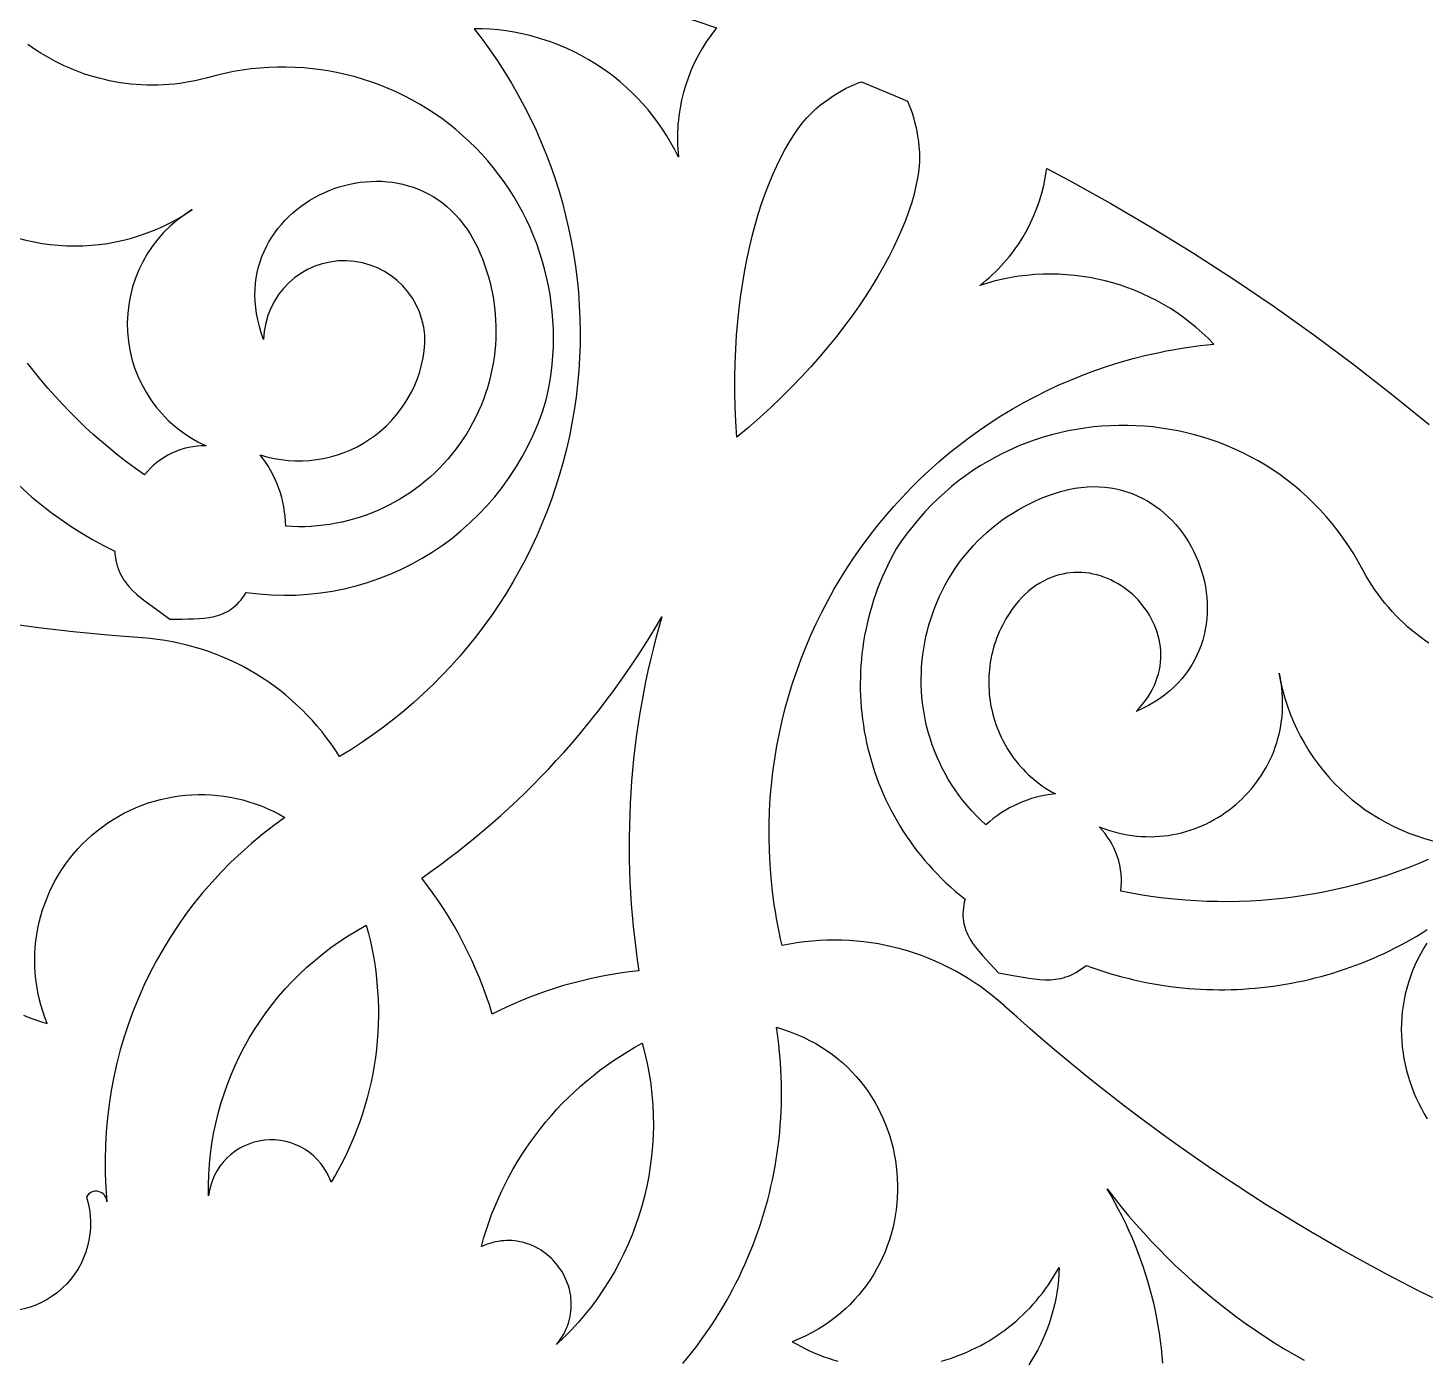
# Model space of a CAD drawing. Extents: x -1903 to -234, y -575 to 545.
# Drawn here: x -424.07 to -376.13, y 59.65 to 105.35 of the extents above; entities that cross this region are included whole.
import ezdxf

# ---------------------------------------------------------------- set-up
doc = ezdxf.new("R2010")
doc.units = 0
doc.layers.add('LAYER_1', color=18, linetype='CONTINUOUS')

msp = doc.modelspace()

# ---------------------------------------------------------------- linework, layer by layer
at = {"layer": 'LAYER_1'}
for points in [[(-424.073, 224.183, 0.414214), (-614.073, 34.183, 0.414214), (-424.073, -155.817, 0.414214), (-234.073, 34.183, 0.414214)], [(-411.934, 100.092), (-411.751, 100.079), (-411.568, 100.058), (-411.386, 100.029), (-411.206, 99.99), (-411.027, 99.943), (-410.851, 99.886), (-410.676, 99.821), (-410.505, 99.746), (-410.336, 99.661), (-410.171, 99.567), (-410.009, 99.463), (-409.851, 99.349), (-409.698, 99.225), (-409.549, 99.091), (-409.405, 98.947), (-409.267, 98.792), (-409.134, 98.627), (-409.007, 98.451), (-408.886, 98.264), (-408.772, 98.066), (-408.664, 97.857), (-408.564, 97.637, -0.562024), (-415.228, 88.258, 0.166667), (-416.11, 90.713, 0.487168), (-410.449, 94.528, 1), (-415.985, 94.668), (-416.065, 94.894), (-416.132, 95.117), (-416.186, 95.336), (-416.228, 95.553), (-416.258, 95.766), (-416.276, 95.975), (-416.283, 96.182), (-416.279, 96.384), (-416.265, 96.582), (-416.24, 96.777), (-416.205, 96.967), (-416.16, 97.153), (-416.106, 97.335), (-416.043, 97.512), (-415.972, 97.685), (-415.892, 97.853), (-415.804, 98.016), (-415.708, 98.173), (-415.604, 98.326), (-415.494, 98.473), (-415.377, 98.615), (-415.254, 98.751), (-415.124, 98.881), (-414.989, 99.006), (-414.848, 99.125), (-414.702, 99.237), (-414.551, 99.343), (-414.396, 99.443), (-414.236, 99.536), (-414.073, 99.623), (-413.907, 99.702), (-413.737, 99.775), (-413.564, 99.841), (-413.389, 99.899), (-413.211, 99.951), (-413.032, 99.994), (-412.851, 100.03), (-412.669, 100.059), (-412.485, 100.079), (-412.302, 100.091), (-412.118, 100.096)], [(-402.425, 84.787), (-402.526, 84.416), (-402.622, 84.044), (-402.713, 83.67), (-402.798, 83.296), (-402.878, 82.921), (-402.952, 82.545), (-403.022, 82.167), (-403.086, 81.79), (-403.144, 81.411), (-403.198, 81.031), (-403.246, 80.651), (-403.289, 80.271), (-403.327, 79.889), (-403.359, 79.508), (-403.386, 79.126), (-403.408, 78.743), (-403.425, 78.36), (-403.436, 77.977), (-403.442, 77.594), (-403.443, 77.211), (-403.439, 76.828), (-403.43, 76.444), (-403.415, 76.061), (-403.395, 75.678), (-403.37, 75.295), (-403.34, 74.912), (-403.305, 74.53), (-403.264, 74.148), (-403.218, 73.766), (-403.168, 73.385), (-403.111, 73.005), (-403.44, 72.967), (-403.767, 72.922), (-404.092, 72.87), (-404.416, 72.81), (-404.739, 72.742), (-405.059, 72.668), (-405.378, 72.586), (-405.695, 72.497), (-406.01, 72.4), (-406.322, 72.296), (-406.632, 72.185), (-406.939, 72.067), (-407.244, 71.942), (-407.545, 71.81), (-407.844, 71.67), (-408.14, 71.524), (-408.24, 71.84), (-408.347, 72.153), (-408.461, 72.463), (-408.582, 72.77), (-408.71, 73.074), (-408.845, 73.375), (-408.986, 73.673), (-409.135, 73.968), (-409.29, 74.259), (-409.452, 74.546), (-409.621, 74.83), (-409.796, 75.11), (-409.977, 75.386), (-410.165, 75.657), (-410.36, 75.925), (-410.56, 76.188, 0.11065), (-402.319, 85.156)], [(-412.462, 74.569, -0.207503), (-413.67, 65.755, 0.794747), (-417.878, 65.29, -0.281952)]]:
    msp.add_lwpolyline(points, format="xyb", close=True, dxfattribs=at)
for points in [[(-424.077, 109.184, -0.080315), (-400.443, 105.361), (-400.482, 105.314), (-400.646, 105.098), (-400.799, 104.875), (-400.943, 104.645), (-401.076, 104.409), (-401.199, 104.167), (-401.311, 103.92), (-401.412, 103.666), (-401.501, 103.408), (-401.579, 103.146), (-401.645, 102.879), (-401.698, 102.608), (-401.721, 102.471), (-401.74, 102.333), (-401.755, 102.195), (-401.768, 102.056), (-401.778, 101.916), (-401.784, 101.775), (-401.787, 101.634), (-401.786, 101.492), (-401.783, 101.35), (-401.775, 101.207), (-401.765, 101.064), (-401.751, 100.92), (-401.876, 101.17), (-402.01, 101.414), (-402.151, 101.652), (-402.301, 101.884), (-402.458, 102.11), (-402.622, 102.329), (-402.793, 102.542), (-402.972, 102.748), (-403.157, 102.947), (-403.348, 103.139), (-403.546, 103.324), (-403.75, 103.501), (-403.959, 103.672), (-404.174, 103.835), (-404.395, 103.99), (-404.621, 104.137), (-404.852, 104.277), (-405.087, 104.408), (-405.328, 104.532), (-405.572, 104.647), (-405.821, 104.753), (-406.073, 104.851), (-406.329, 104.94), (-406.589, 105.02), (-406.852, 105.092), (-407.118, 105.154), (-407.387, 105.207), (-407.658, 105.25), (-407.932, 105.284), (-408.208, 105.308), (-408.486, 105.323), (-408.766, 105.327, -0.453995), (-413.383, 80.355, 0.240725), (-420.142, 84.425), (-420.149, 84.428, -0.074077), (-438.676, 88.513)], [(-428.514, 97.977, 0.260478), (-421.097, 87.409), (-421.088, 87.298), (-421.074, 87.191), (-421.055, 87.089), (-421.033, 86.99), (-421.007, 86.896), (-420.976, 86.805), (-420.942, 86.718), (-420.904, 86.634), (-420.863, 86.553), (-420.818, 86.475), (-420.77, 86.4), (-420.719, 86.327), (-420.664, 86.257), (-420.607, 86.188), (-420.484, 86.056), (-420.35, 85.93), (-420.207, 85.809), (-420.055, 85.689), (-419.896, 85.571), (-419.558, 85.33), (-419.201, 85.072), (-418.78, 85.076), (-418.581, 85.078), (-418.388, 85.082), (-418.203, 85.092), (-418.024, 85.107), (-417.852, 85.13), (-417.686, 85.163), (-417.606, 85.183), (-417.527, 85.207), (-417.45, 85.234), (-417.374, 85.265), (-417.3, 85.299), (-417.227, 85.337), (-417.156, 85.38), (-417.087, 85.427), (-417.019, 85.478), (-416.952, 85.535), (-416.887, 85.596), (-416.823, 85.663), (-416.76, 85.736), (-416.699, 85.814), (-416.64, 85.898), (-416.581, 85.989, 0.373134), (-406.286, 92.597, 0.574165), (-417.915, 103.642), (-418.103, 103.593), (-418.292, 103.55), (-418.481, 103.512), (-418.67, 103.479), (-418.858, 103.452), (-419.047, 103.429), (-419.235, 103.412), (-419.424, 103.4), (-419.611, 103.392), (-419.799, 103.39), (-419.985, 103.392), (-420.171, 103.4), (-420.357, 103.412), (-420.541, 103.429), (-420.725, 103.45), (-420.908, 103.476), (-421.089, 103.507), (-421.27, 103.542), (-421.449, 103.582), (-421.627, 103.626), (-421.803, 103.675), (-421.978, 103.728), (-422.152, 103.785), (-422.323, 103.847), (-422.494, 103.912), (-422.662, 103.982), (-422.828, 104.056), (-422.992, 104.134), (-423.155, 104.216), (-423.315, 104.302), (-423.473, 104.392), (-423.628, 104.485), (-423.782, 104.583), (-423.932, 104.684), (-424.08, 104.789)], [(-426.953, 99.45, 0.329739), (-418.438, 99.12, 0.606751), (-417.961, 91.019), (-418.114, 91.017), (-418.266, 91.005), (-418.417, 90.985), (-418.566, 90.957), (-418.713, 90.92), (-418.858, 90.875), (-418.999, 90.822), (-419.137, 90.761), (-419.272, 90.693), (-419.402, 90.618), (-419.527, 90.536), (-419.648, 90.446), (-419.763, 90.35), (-419.872, 90.248), (-419.975, 90.139), (-420.072, 90.024), (-420.378, 90.24), (-420.679, 90.462), (-420.975, 90.691), (-421.265, 90.925), (-421.55, 91.165), (-421.83, 91.41), (-422.104, 91.661), (-422.373, 91.917), (-422.636, 92.179), (-422.893, 92.446), (-423.144, 92.719), (-423.39, 92.996), (-423.629, 93.278), (-423.863, 93.565), (-424.09, 93.857)], [(-424.224, 71.482), (-424.066, 71.417), (-423.905, 71.355), (-423.743, 71.297), (-423.578, 71.244), (-423.41, 71.194, -0.719328), (-415.254, 78.266, 0.270929), (-421.361, 65.078, 0.777705), (-422.067, 65.241, -0.636132), (-426.081, 61.541, 0.862472)]]:
    msp.add_lwpolyline(points, format="xyb", dxfattribs=at)
for points in [[(-394.23, 102.989), (-393.895, 102.84), (-393.848, 102.732), (-393.789, 102.586), (-393.737, 102.437), (-393.69, 102.286), (-393.647, 102.132), (-393.61, 101.973), (-393.576, 101.809), (-393.546, 101.64), (-393.52, 101.464), (-393.498, 101.282), (-393.488, 101.181), (-393.482, 101.077), (-393.479, 100.97), (-393.48, 100.86), (-393.484, 100.747), (-393.492, 100.631), (-393.518, 100.391), (-393.558, 100.141), (-393.612, 99.881), (-393.679, 99.611), (-393.76, 99.332), (-393.855, 99.045), (-393.963, 98.75), (-394.086, 98.448), (-394.221, 98.139), (-394.371, 97.823), (-394.534, 97.502), (-394.71, 97.175), (-394.9, 96.844), (-395.103, 96.508), (-395.32, 96.169), (-395.55, 95.826), (-395.794, 95.48), (-396.051, 95.133), (-396.321, 94.784), (-396.604, 94.433), (-396.901, 94.082), (-397.21, 93.731), (-397.533, 93.381), (-397.869, 93.031), (-398.219, 92.682), (-398.581, 92.336), (-398.956, 91.992), (-399.344, 91.651), (-399.745, 91.314), (-399.78, 91.837), (-399.803, 92.353), (-399.815, 92.861), (-399.816, 93.362), (-399.806, 93.855), (-399.786, 94.339), (-399.756, 94.815), (-399.717, 95.281), (-399.669, 95.738), (-399.612, 96.184), (-399.547, 96.621), (-399.474, 97.046), (-399.393, 97.46), (-399.305, 97.863), (-399.21, 98.254), (-399.108, 98.633), (-399, 98.999), (-398.886, 99.352), (-398.767, 99.692), (-398.642, 100.017), (-398.513, 100.329), (-398.379, 100.626), (-398.241, 100.908), (-398.099, 101.175), (-397.954, 101.426), (-397.806, 101.661), (-397.655, 101.88), (-397.502, 102.082), (-397.347, 102.266), (-397.268, 102.352), (-397.19, 102.433), (-397.111, 102.51), (-397.032, 102.582), (-396.952, 102.65), (-396.873, 102.713), (-396.726, 102.822), (-396.581, 102.925), (-396.438, 103.021), (-396.297, 103.111), (-396.156, 103.194), (-396.015, 103.272), (-395.873, 103.343), (-395.729, 103.408), (-395.583, 103.468), (-395.468, 103.511)], [(-387.316, 89.615), (-387.116, 89.6), (-386.921, 89.575), (-386.73, 89.54), (-386.543, 89.496), (-386.36, 89.441), (-386.182, 89.378), (-386.009, 89.306), (-385.841, 89.226), (-385.678, 89.138), (-385.52, 89.042), (-385.368, 88.938), (-385.221, 88.828), (-385.079, 88.71), (-384.943, 88.586), (-384.813, 88.456), (-384.688, 88.321), (-384.57, 88.179), (-384.458, 88.033), (-384.353, 87.882), (-384.253, 87.726), (-384.161, 87.567), (-384.075, 87.403), (-383.995, 87.236), (-383.923, 87.066), (-383.858, 86.893), (-383.8, 86.717), (-383.75, 86.539), (-383.706, 86.36), (-383.671, 86.178), (-383.643, 85.996), (-383.623, 85.813), (-383.611, 85.629), (-383.607, 85.445), (-383.612, 85.261), (-383.624, 85.078), (-383.646, 84.895), (-383.676, 84.713), (-383.714, 84.533), (-383.762, 84.354), (-383.818, 84.178), (-383.884, 84.004), (-383.959, 83.833), (-384.043, 83.664), (-384.137, 83.5), (-384.24, 83.338), (-384.353, 83.181), (-384.476, 83.029), (-384.609, 82.881), (-384.753, 82.737), (-384.906, 82.6), (-385.07, 82.468), (-385.245, 82.342), (-385.43, 82.222), (-385.626, 82.109), (-385.833, 82.003), (-386.051, 81.904), (-385.934, 82.028), (-385.826, 82.154), (-385.728, 82.281), (-385.638, 82.409), (-385.558, 82.539), (-385.486, 82.669), (-385.422, 82.801), (-385.367, 82.933), (-385.32, 83.065), (-385.281, 83.198), (-385.25, 83.331), (-385.226, 83.463), (-385.21, 83.596), (-385.201, 83.728), (-385.199, 83.859), (-385.204, 83.99), (-385.216, 84.119), (-385.234, 84.248), (-385.258, 84.375), (-385.289, 84.5), (-385.325, 84.624), (-385.367, 84.746), (-385.415, 84.866), (-385.469, 84.983), (-385.527, 85.098), (-385.591, 85.211), (-385.66, 85.321), (-385.733, 85.428), (-385.811, 85.531), (-385.893, 85.632), (-385.979, 85.729), (-386.069, 85.822), (-386.163, 85.912), (-386.261, 85.997), (-386.362, 86.078), (-386.467, 86.155), (-386.574, 86.227), (-386.685, 86.295), (-386.798, 86.357), (-386.913, 86.415), (-387.031, 86.467), (-387.152, 86.514), (-387.274, 86.555), (-387.398, 86.591), (-387.524, 86.62), (-387.651, 86.643), (-387.779, 86.66), (-387.909, 86.67), (-388.039, 86.674), (-388.171, 86.671), (-388.302, 86.661), (-388.435, 86.643), (-388.567, 86.618), (-388.699, 86.586), (-388.832, 86.545), (-388.963, 86.497), (-389.095, 86.441), (-389.226, 86.376), (-389.355, 86.303), (-389.484, 86.221), (-389.612, 86.13), (-389.738, 86.031), (-389.862, 85.922), (-389.985, 85.803), (-390.072, 85.705), (-390.155, 85.604), (-390.234, 85.502), (-390.31, 85.398), (-390.383, 85.293), (-390.451, 85.186), (-390.517, 85.078), (-390.579, 84.969), (-390.637, 84.858), (-390.692, 84.747), (-390.743, 84.634), (-390.791, 84.52), (-390.835, 84.406), (-390.876, 84.29), (-390.914, 84.174), (-390.948, 84.057), (-390.979, 83.94), (-391.006, 83.822), (-391.03, 83.703), (-391.05, 83.585), (-391.068, 83.465), (-391.081, 83.346), (-391.092, 83.226), (-391.099, 83.107), (-391.103, 82.987), (-391.104, 82.867), (-391.101, 82.748), (-391.095, 82.628), (-391.086, 82.509), (-391.074, 82.39), (-391.058, 82.272), (-391.04, 82.154), (-391.018, 82.037), (-390.992, 81.92), (-390.964, 81.804), (-390.932, 81.689), (-390.898, 81.574), (-390.86, 81.461), (-390.819, 81.348), (-390.775, 81.237), (-390.728, 81.127), (-390.678, 81.018), (-390.624, 80.91), (-390.568, 80.804), (-390.508, 80.699), (-390.446, 80.595), (-390.381, 80.493), (-390.312, 80.393), (-390.241, 80.295), (-390.166, 80.198), (-390.089, 80.103), (-390.008, 80.01), (-389.925, 79.919), (-389.839, 79.831), (-389.75, 79.744), (-389.657, 79.66), (-389.562, 79.577), (-389.465, 79.498), (-389.364, 79.421), (-389.26, 79.346), (-389.154, 79.274), (-389.045, 79.204), (-388.932, 79.138), (-388.818, 79.074), (-388.984, 79.055), (-389.149, 79.03), (-389.312, 78.998), (-389.474, 78.96), (-389.633, 78.914), (-389.79, 78.863), (-389.945, 78.805), (-390.098, 78.74), (-390.247, 78.67), (-390.394, 78.593), (-390.537, 78.51), (-390.677, 78.422), (-390.814, 78.327), (-390.947, 78.227), (-391.076, 78.121), (-391.2, 78.009), (-391.372, 78.17), (-391.537, 78.335), (-391.695, 78.503), (-391.845, 78.675), (-391.989, 78.85), (-392.125, 79.029), (-392.254, 79.21), (-392.377, 79.395), (-392.492, 79.582), (-392.601, 79.772), (-392.702, 79.964), (-392.797, 80.159), (-392.885, 80.355), (-392.966, 80.554), (-393.04, 80.754), (-393.108, 80.956), (-393.169, 81.159), (-393.223, 81.364), (-393.271, 81.569), (-393.312, 81.776), (-393.346, 81.983), (-393.374, 82.191), (-393.396, 82.4), (-393.411, 82.608), (-393.419, 82.817), (-393.421, 83.026), (-393.417, 83.235), (-393.406, 83.443), (-393.389, 83.651), (-393.366, 83.858), (-393.336, 84.064), (-393.3, 84.269), (-393.258, 84.473), (-393.21, 84.676), (-393.155, 84.877), (-393.095, 85.076), (-393.028, 85.274), (-392.956, 85.47), (-392.877, 85.663), (-392.793, 85.854), (-392.702, 86.043), (-392.606, 86.229), (-392.503, 86.412), (-392.395, 86.592), (-392.281, 86.769), (-392.161, 86.943), (-392.035, 87.113), (-391.904, 87.28), (-391.767, 87.443), (-391.624, 87.602), (-391.476, 87.756), (-391.322, 87.907), (-391.162, 88.053), (-390.997, 88.194), (-390.826, 88.331), (-390.65, 88.463), (-390.469, 88.589), (-390.282, 88.71), (-390.089, 88.826), (-389.892, 88.937), (-389.688, 89.041), (-389.48, 89.14), (-389.266, 89.232), (-389.048, 89.318), (-388.819, 89.399), (-388.594, 89.466), (-388.372, 89.52), (-388.154, 89.563), (-387.939, 89.593), (-387.728, 89.611), (-387.52, 89.618)], [(-381.105, 83.049), (-381.077, 82.893), (-381.086, 82.929), (-381.14, 83.218)], [(-402.9, 70.172), (-402.822, 69.821), (-402.756, 69.468), (-402.703, 69.115), (-402.662, 68.762), (-402.634, 68.409), (-402.617, 68.056), (-402.613, 67.703), (-402.621, 67.351), (-402.641, 67), (-402.673, 66.651), (-402.717, 66.304), (-402.772, 65.958), (-402.839, 65.615), (-402.917, 65.275), (-403.007, 64.937), (-403.109, 64.603), (-403.221, 64.272), (-403.345, 63.946), (-403.48, 63.623), (-403.626, 63.305), (-403.783, 62.991), (-403.951, 62.683), (-404.13, 62.379), (-404.319, 62.082), (-404.519, 61.791), (-404.729, 61.505), (-404.95, 61.227), (-405.182, 60.955), (-405.423, 60.69), (-405.675, 60.433), (-405.937, 60.183), (-405.87, 60.267), (-405.809, 60.352), (-405.753, 60.438), (-405.701, 60.525), (-405.655, 60.612), (-405.612, 60.7), (-405.575, 60.789), (-405.541, 60.878), (-405.513, 60.967), (-405.488, 61.057), (-405.468, 61.146), (-405.452, 61.236), (-405.44, 61.326), (-405.432, 61.415), (-405.428, 61.504), (-405.428, 61.593), (-405.431, 61.682), (-405.439, 61.77), (-405.45, 61.857), (-405.464, 61.943), (-405.482, 62.029), (-405.504, 62.114), (-405.529, 62.198), (-405.557, 62.28), (-405.588, 62.362), (-405.623, 62.442), (-405.66, 62.52), (-405.701, 62.597), (-405.744, 62.673), (-405.791, 62.747), (-405.84, 62.819), (-405.891, 62.889), (-405.946, 62.957), (-406.003, 63.023), (-406.062, 63.086), (-406.124, 63.148), (-406.188, 63.207), (-406.254, 63.264), (-406.322, 63.318), (-406.393, 63.369), (-406.465, 63.417), (-406.539, 63.463), (-406.616, 63.506), (-406.694, 63.545), (-406.774, 63.582), (-406.855, 63.615), (-406.938, 63.645), (-407.022, 63.671), (-407.108, 63.694), (-407.195, 63.713), (-407.284, 63.729), (-407.374, 63.74), (-407.464, 63.748), (-407.556, 63.751), (-407.649, 63.751), (-407.743, 63.746), (-407.837, 63.737), (-407.932, 63.723), (-408.028, 63.705), (-408.125, 63.682), (-408.222, 63.655), (-408.319, 63.623), (-408.417, 63.586), (-408.515, 63.543), (-408.437, 63.822), (-408.352, 64.098), (-408.26, 64.372), (-408.161, 64.642), (-408.055, 64.909), (-407.943, 65.173), (-407.824, 65.433), (-407.699, 65.69), (-407.568, 65.943), (-407.43, 66.193), (-407.286, 66.438), (-407.136, 66.68), (-406.98, 66.918), (-406.818, 67.152), (-406.65, 67.381), (-406.477, 67.606), (-406.298, 67.827), (-406.113, 68.043), (-405.923, 68.254), (-405.727, 68.46), (-405.526, 68.662), (-405.32, 68.858), (-405.109, 69.05), (-404.893, 69.236), (-404.672, 69.416), (-404.445, 69.592), (-404.215, 69.761), (-403.979, 69.925), (-403.739, 70.083), (-403.494, 70.236), (-403.245, 70.382), (-402.991, 70.522)]]:
    msp.add_lwpolyline(points, close=True, dxfattribs=at)
for points in [[(-375.87, 61.785), (-376.402, 62.052), (-376.932, 62.324), (-377.46, 62.6), (-377.984, 62.881), (-378.506, 63.167), (-379.025, 63.458), (-379.542, 63.754), (-380.055, 64.054), (-380.566, 64.359), (-381.074, 64.669), (-381.579, 64.983), (-382.08, 65.302), (-382.579, 65.625), (-383.075, 65.954), (-383.568, 66.286), (-384.058, 66.623), (-384.545, 66.965), (-385.028, 67.312), (-385.508, 67.662), (-385.985, 68.018), (-386.459, 68.377), (-386.93, 68.741), (-387.397, 69.11), (-387.861, 69.483), (-388.322, 69.86), (-388.779, 70.241), (-389.233, 70.627), (-389.683, 71.017), (-390.13, 71.412), (-390.573, 71.81), (-390.58, 71.814), (-390.776, 71.986), (-390.976, 72.152), (-391.18, 72.311), (-391.388, 72.463), (-391.6, 72.609), (-391.815, 72.748), (-392.035, 72.88), (-392.257, 73.006), (-392.483, 73.124), (-392.712, 73.236), (-392.944, 73.341), (-393.178, 73.439), (-393.416, 73.53), (-393.655, 73.614), (-393.897, 73.691), (-394.141, 73.761), (-394.387, 73.823), (-394.634, 73.879), (-394.884, 73.927), (-395.134, 73.968), (-395.386, 74.001), (-395.639, 74.027), (-395.893, 74.046), (-396.148, 74.057), (-396.404, 74.061), (-396.66, 74.057), (-396.916, 74.046), (-397.173, 74.027), (-397.429, 74), (-397.685, 73.965), (-397.941, 73.923), (-398.197, 73.873), (-398.249, 74.106), (-398.299, 74.339), (-398.345, 74.572), (-398.387, 74.805), (-398.426, 75.037), (-398.462, 75.27), (-398.524, 75.733), (-398.573, 76.196), (-398.609, 76.658), (-398.632, 77.118), (-398.643, 77.576), (-398.641, 78.032), (-398.627, 78.487), (-398.6, 78.939), (-398.561, 79.388), (-398.511, 79.835), (-398.449, 80.279), (-398.375, 80.72), (-398.289, 81.158), (-398.192, 81.592), (-398.084, 82.022), (-397.965, 82.449), (-397.834, 82.872), (-397.693, 83.29), (-397.542, 83.704), (-397.379, 84.113), (-397.207, 84.518), (-397.024, 84.917), (-396.831, 85.311), (-396.628, 85.7), (-396.415, 86.084), (-396.192, 86.461), (-395.96, 86.832), (-395.719, 87.198), (-395.468, 87.557), (-395.208, 87.909), (-394.939, 88.255), (-394.661, 88.593), (-394.374, 88.925), (-394.079, 89.249), (-393.776, 89.565), (-393.464, 89.874), (-393.144, 90.175), (-392.816, 90.468), (-392.48, 90.752), (-392.136, 91.028), (-391.784, 91.295), (-391.426, 91.553), (-391.06, 91.802), (-390.686, 92.042), (-390.306, 92.273), (-389.919, 92.493), (-389.525, 92.704), (-389.124, 92.905), (-388.717, 93.095), (-388.303, 93.275), (-387.884, 93.444), (-387.458, 93.603), (-387.026, 93.75), (-386.589, 93.886), (-386.146, 94.011), (-385.697, 94.124), (-385.243, 94.225), (-385.014, 94.271), (-384.784, 94.315), (-384.552, 94.355), (-384.319, 94.392), (-384.085, 94.425), (-383.85, 94.456), (-383.614, 94.484), (-383.376, 94.508), (-383.573, 94.707), (-383.776, 94.898), (-383.985, 95.08), (-384.199, 95.254), (-384.418, 95.42), (-384.642, 95.578), (-384.871, 95.726), (-385.105, 95.867), (-385.343, 95.999), (-385.584, 96.122), (-385.83, 96.236), (-386.079, 96.342), (-386.331, 96.439), (-386.586, 96.527), (-386.844, 96.606), (-387.105, 96.676), (-387.368, 96.737), (-387.632, 96.789), (-387.899, 96.831), (-388.167, 96.864), (-388.436, 96.888), (-388.707, 96.903), (-388.978, 96.908), (-389.25, 96.904), (-389.522, 96.89), (-389.794, 96.866), (-390.066, 96.833), (-390.337, 96.79), (-390.608, 96.737), (-390.878, 96.674), (-391.146, 96.602), (-391.414, 96.519), (-391.3, 96.608), (-391.19, 96.7), (-391.082, 96.794), (-390.976, 96.89), (-390.874, 96.987), (-390.774, 97.087), (-390.677, 97.189), (-390.582, 97.293), (-390.491, 97.399), (-390.402, 97.506), (-390.315, 97.615), (-390.232, 97.726), (-390.074, 97.952), (-389.927, 98.185), (-389.791, 98.423), (-389.667, 98.666), (-389.554, 98.915), (-389.453, 99.167), (-389.363, 99.423), (-389.285, 99.683), (-389.219, 99.946), (-389.164, 100.211), (-389.122, 100.479), (-389.116, 100.532), (-388.358, 100.132), (-386.918, 99.332), (-385.493, 98.498), (-384.082, 97.63), (-382.687, 96.729), (-381.309, 95.796), (-379.95, 94.83), (-378.61, 93.832), (-377.291, 92.803), (-375.994, 91.744)], [(-376.006, 84.245), (-376.157, 84.351), (-376.305, 84.46), (-376.45, 84.574), (-376.593, 84.692), (-376.733, 84.813), (-376.87, 84.939), (-377.004, 85.068), (-377.135, 85.201), (-377.263, 85.338), (-377.388, 85.479), (-377.509, 85.623), (-377.627, 85.771), (-377.741, 85.923), (-377.852, 86.078), (-377.959, 86.237), (-378.063, 86.4), (-378.162, 86.566), (-378.258, 86.736), (-378.416, 87.027), (-378.582, 87.309), (-378.757, 87.583), (-378.938, 87.848), (-379.127, 88.105), (-379.322, 88.352), (-379.525, 88.591), (-379.734, 88.822), (-379.949, 89.043), (-380.17, 89.256), (-380.396, 89.461), (-380.629, 89.656), (-380.866, 89.843), (-381.109, 90.02), (-381.356, 90.19), (-381.608, 90.35), (-381.864, 90.501), (-382.124, 90.644), (-382.388, 90.778), (-382.655, 90.903), (-382.926, 91.019), (-383.2, 91.126), (-383.477, 91.225), (-383.756, 91.314), (-384.038, 91.395), (-384.321, 91.466), (-384.607, 91.529), (-384.894, 91.583), (-385.183, 91.628), (-385.473, 91.664), (-385.763, 91.691), (-386.055, 91.709), (-386.346, 91.718), (-386.638, 91.718), (-386.93, 91.709), (-387.222, 91.691), (-387.513, 91.664), (-387.803, 91.628), (-388.092, 91.583), (-388.38, 91.528), (-388.666, 91.465), (-388.951, 91.393), (-389.234, 91.311), (-389.514, 91.221), (-389.792, 91.121), (-390.067, 91.012), (-390.339, 90.894), (-390.608, 90.767), (-390.874, 90.63), (-391.136, 90.485), (-391.393, 90.33), (-391.647, 90.166), (-391.896, 89.993), (-392.141, 89.811), (-392.381, 89.619), (-392.615, 89.419), (-392.845, 89.209), (-393.068, 88.989), (-393.286, 88.761), (-393.497, 88.523), (-393.703, 88.276), (-393.901, 88.019), (-394.093, 87.753), (-394.278, 87.478), (-394.384, 87.288), (-394.485, 87.097), (-394.581, 86.904), (-394.672, 86.71), (-394.759, 86.514), (-394.84, 86.318), (-394.917, 86.12), (-394.99, 85.921), (-395.057, 85.721), (-395.12, 85.521), (-395.178, 85.319), (-395.231, 85.117), (-395.28, 84.914), (-395.324, 84.71), (-395.363, 84.506), (-395.398, 84.302), (-395.428, 84.097), (-395.454, 83.892), (-395.475, 83.686), (-395.491, 83.481), (-395.503, 83.275), (-395.51, 83.07), (-395.513, 82.864), (-395.511, 82.659), (-395.505, 82.454), (-395.494, 82.249), (-395.479, 82.045), (-395.46, 81.841), (-395.436, 81.638), (-395.407, 81.435), (-395.374, 81.233), (-395.337, 81.032), (-395.295, 80.832), (-395.249, 80.633), (-395.199, 80.434), (-395.144, 80.237), (-395.085, 80.041), (-395.022, 79.846), (-394.955, 79.653), (-394.883, 79.46), (-394.807, 79.27), (-394.726, 79.081), (-394.642, 78.893), (-394.553, 78.708), (-394.46, 78.524), (-394.363, 78.341), (-394.262, 78.161), (-394.156, 77.983), (-394.047, 77.807), (-393.933, 77.633), (-393.815, 77.461), (-393.693, 77.292), (-393.567, 77.125), (-393.437, 76.96), (-393.303, 76.798), (-393.165, 76.639), (-393.023, 76.482), (-392.877, 76.328), (-392.727, 76.177), (-392.573, 76.029), (-392.415, 75.884), (-392.253, 75.742), (-392.087, 75.603), (-391.917, 75.468), (-391.942, 75.363), (-391.962, 75.261), (-391.976, 75.163), (-391.985, 75.068), (-391.989, 74.975), (-391.988, 74.886), (-391.983, 74.798), (-391.973, 74.713), (-391.958, 74.631), (-391.94, 74.55), (-391.917, 74.471), (-391.891, 74.394), (-391.86, 74.318), (-391.826, 74.243), (-391.789, 74.17), (-391.748, 74.098), (-391.657, 73.955), (-391.555, 73.815), (-391.442, 73.676), (-391.32, 73.535), (-391.053, 73.248), (-390.764, 72.941), (-390.332, 72.862), (-389.924, 72.785), (-389.728, 72.752), (-389.537, 72.726), (-389.35, 72.707), (-389.166, 72.697), (-388.986, 72.7), (-388.897, 72.706), (-388.808, 72.715), (-388.72, 72.729), (-388.633, 72.746), (-388.545, 72.768), (-388.458, 72.794), (-388.372, 72.825), (-388.285, 72.861), (-388.199, 72.902), (-388.112, 72.948), (-388.026, 73), (-387.939, 73.058), (-387.852, 73.122), (-387.765, 73.192), (-387.563, 73.118), (-387.36, 73.048), (-387.156, 72.981), (-386.952, 72.918), (-386.747, 72.858), (-386.542, 72.802), (-386.336, 72.749), (-386.129, 72.699), (-385.922, 72.653), (-385.715, 72.61), (-385.507, 72.571), (-385.299, 72.535), (-385.091, 72.502), (-384.882, 72.473), (-384.673, 72.447), (-384.464, 72.424), (-384.255, 72.405), (-384.046, 72.389), (-383.837, 72.376), (-383.627, 72.367), (-383.418, 72.361), (-383.209, 72.358), (-383, 72.359), (-382.791, 72.363), (-382.582, 72.37), (-382.374, 72.381), (-382.165, 72.394), (-381.957, 72.412), (-381.75, 72.432), (-381.542, 72.456), (-381.336, 72.483), (-381.129, 72.513), (-380.923, 72.546), (-380.718, 72.583), (-380.513, 72.623), (-380.309, 72.666), (-380.106, 72.712), (-379.903, 72.762), (-379.701, 72.814), (-379.499, 72.87), (-379.299, 72.93), (-379.099, 72.992), (-378.901, 73.057), (-378.703, 73.126), (-378.506, 73.198), (-378.31, 73.273), (-378.116, 73.351), (-377.922, 73.433), (-377.729, 73.517), (-377.538, 73.605), (-377.348, 73.696), (-377.159, 73.79), (-376.972, 73.887), (-376.785, 73.987), (-376.601, 74.09), (-376.417, 74.197), (-376.235, 74.306), (-376.055, 74.419)], [(-376.023, 76.823), (-376.367, 76.678), (-376.714, 76.542), (-377.063, 76.413), (-377.414, 76.291), (-377.768, 76.177), (-378.123, 76.07), (-378.48, 75.971), (-378.84, 75.88), (-379.2, 75.796), (-379.562, 75.72), (-379.926, 75.651), (-380.291, 75.59), (-380.657, 75.537), (-381.024, 75.491), (-381.392, 75.453), (-381.761, 75.423), (-382.13, 75.4), (-382.5, 75.385), (-382.871, 75.378), (-383.242, 75.379), (-383.613, 75.387), (-383.984, 75.403), (-384.355, 75.427), (-384.725, 75.459), (-385.096, 75.499), (-385.466, 75.546), (-385.835, 75.602), (-386.204, 75.665), (-386.572, 75.736), (-386.556, 75.885), (-386.549, 76.035), (-386.55, 76.185), (-386.561, 76.335), (-386.58, 76.484), (-386.607, 76.631), (-386.643, 76.778), (-386.687, 76.922), (-386.739, 77.063), (-386.799, 77.202), (-386.866, 77.338), (-386.942, 77.469), (-387.024, 77.597), (-387.114, 77.72), (-387.211, 77.837), (-387.315, 77.95), (-387.154, 77.888), (-386.993, 77.832), (-386.832, 77.783), (-386.672, 77.74), (-386.511, 77.703), (-386.35, 77.673), (-386.19, 77.648), (-386.031, 77.629), (-385.872, 77.616), (-385.714, 77.609), (-385.557, 77.607), (-385.401, 77.611), (-385.245, 77.62), (-385.091, 77.634), (-384.938, 77.654), (-384.787, 77.679), (-384.637, 77.709), (-384.488, 77.744), (-384.341, 77.784), (-384.196, 77.829), (-384.053, 77.878), (-383.912, 77.933), (-383.772, 77.991), (-383.635, 78.054), (-383.501, 78.122), (-383.368, 78.194), (-383.239, 78.27), (-383.111, 78.35), (-382.987, 78.434), (-382.865, 78.522), (-382.746, 78.614), (-382.63, 78.709), (-382.518, 78.809), (-382.408, 78.912), (-382.302, 79.018), (-382.2, 79.128), (-382.1, 79.241), (-382.005, 79.357), (-381.913, 79.476), (-381.825, 79.599), (-381.741, 79.724), (-381.661, 79.852), (-381.586, 79.983), (-381.514, 80.117), (-381.447, 80.253), (-381.384, 80.392), (-381.326, 80.533), (-381.273, 80.677), (-381.224, 80.823), (-381.181, 80.971), (-381.142, 81.121), (-381.108, 81.273), (-381.08, 81.426), (-381.057, 81.582), (-381.039, 81.739), (-381.027, 81.898), (-381.02, 82.059), (-381.019, 82.221), (-381.024, 82.384), (-381.035, 82.549), (-381.052, 82.714), (-381.075, 82.881), (-381.077, 82.893), (-381.02, 82.644), (-380.943, 82.364), (-380.855, 82.088), (-380.757, 81.818), (-380.648, 81.553), (-380.529, 81.293), (-380.401, 81.04), (-380.263, 80.792), (-380.115, 80.551), (-379.959, 80.316), (-379.794, 80.088), (-379.62, 79.866), (-379.437, 79.652), (-379.247, 79.446), (-379.049, 79.247), (-378.843, 79.056), (-378.63, 78.873), (-378.409, 78.698), (-378.182, 78.533), (-377.948, 78.376), (-377.708, 78.228), (-377.462, 78.089), (-377.209, 77.96), (-376.951, 77.841), (-376.688, 77.731), (-376.419, 77.632), (-376.146, 77.544), (-375.867, 77.466)], [(-376.067, 73.955), (-376.183, 73.769), (-376.291, 73.581), (-376.39, 73.391), (-376.48, 73.198), (-376.563, 73.004), (-376.637, 72.807), (-376.703, 72.609), (-376.761, 72.409), (-376.811, 72.209), (-376.853, 72.007), (-376.887, 71.805), (-376.913, 71.602), (-376.932, 71.399), (-376.943, 71.195), (-376.947, 70.992), (-376.943, 70.789), (-376.932, 70.587), (-376.914, 70.385), (-376.888, 70.185), (-376.856, 69.985), (-376.816, 69.787), (-376.77, 69.59), (-376.716, 69.396), (-376.656, 69.203), (-376.59, 69.012), (-376.517, 68.824), (-376.437, 68.639), (-376.351, 68.456), (-376.258, 68.277), (-376.16, 68.101), (-376.055, 67.928)], [(-401.606, 59.531), (-401.454, 59.714), (-401.305, 59.9), (-401.16, 60.088), (-401.017, 60.278), (-400.878, 60.47), (-400.743, 60.665), (-400.61, 60.861), (-400.481, 61.059), (-400.356, 61.26), (-400.233, 61.462), (-400.114, 61.666), (-399.999, 61.872), (-399.887, 62.079), (-399.778, 62.289), (-399.673, 62.5), (-399.572, 62.712), (-399.474, 62.927), (-399.379, 63.142), (-399.288, 63.36), (-399.201, 63.578), (-399.117, 63.798), (-399.037, 64.02), (-398.96, 64.243), (-398.887, 64.467), (-398.818, 64.692), (-398.752, 64.918), (-398.69, 65.146), (-398.632, 65.375), (-398.577, 65.604), (-398.526, 65.835), (-398.479, 66.066), (-398.436, 66.299), (-398.397, 66.532), (-398.361, 66.766), (-398.329, 67.001), (-398.301, 67.237), (-398.277, 67.473), (-398.257, 67.71), (-398.24, 67.948), (-398.228, 68.186), (-398.22, 68.424), (-398.215, 68.663), (-398.214, 68.903), (-398.218, 69.142), (-398.225, 69.382), (-398.237, 69.623), (-398.252, 69.863), (-398.272, 70.104), (-398.296, 70.345), (-398.323, 70.586), (-398.355, 70.827), (-398.391, 71.068), (-398.148, 70.994), (-397.913, 70.913), (-397.684, 70.823), (-397.463, 70.725), (-397.249, 70.62), (-397.042, 70.508), (-396.842, 70.389), (-396.65, 70.263), (-396.465, 70.13), (-396.287, 69.991), (-396.116, 69.846), (-395.953, 69.696), (-395.797, 69.54), (-395.648, 69.378), (-395.507, 69.212), (-395.373, 69.041), (-395.246, 68.866), (-395.127, 68.686), (-395.016, 68.502), (-394.911, 68.315), (-394.814, 68.124), (-394.725, 67.93), (-394.643, 67.733), (-394.568, 67.533), (-394.501, 67.331), (-394.441, 67.127), (-394.389, 66.921), (-394.344, 66.713), (-394.307, 66.503), (-394.277, 66.293), (-394.255, 66.082), (-394.241, 65.87), (-394.234, 65.658), (-394.235, 65.445), (-394.243, 65.233), (-394.259, 65.021), (-394.282, 64.81), (-394.313, 64.599), (-394.352, 64.39), (-394.399, 64.182), (-394.453, 63.976), (-394.515, 63.772), (-394.584, 63.569), (-394.661, 63.37), (-394.746, 63.173), (-394.839, 62.979), (-394.939, 62.788), (-395.048, 62.601), (-395.164, 62.417), (-395.287, 62.237), (-395.419, 62.062), (-395.558, 61.891), (-395.706, 61.724), (-395.861, 61.563), (-396.024, 61.407), (-396.195, 61.256), (-396.373, 61.111), (-396.56, 60.972), (-396.754, 60.84), (-396.957, 60.714), (-397.167, 60.594), (-397.386, 60.482), (-397.612, 60.377), (-397.846, 60.28), (-397.694, 60.193), (-397.541, 60.112), (-397.387, 60.034), (-397.231, 59.961), (-397.075, 59.893), (-396.918, 59.828), (-396.759, 59.768), (-396.6, 59.713), (-396.44, 59.661), (-396.28, 59.614)], [(-385.127, 59.54), (-385.149, 59.799), (-385.176, 60.058), (-385.208, 60.316), (-385.245, 60.574), (-385.287, 60.831), (-385.334, 61.088), (-385.386, 61.344), (-385.443, 61.599), (-385.505, 61.854), (-385.572, 62.108), (-385.645, 62.361), (-385.722, 62.613), (-385.804, 62.864), (-385.892, 63.113), (-385.984, 63.362), (-386.082, 63.609), (-386.184, 63.855), (-386.292, 64.099), (-386.405, 64.342), (-386.523, 64.583), (-386.646, 64.822), (-386.774, 65.06), (-386.908, 65.296), (-387.046, 65.53), (-386.805, 65.217), (-386.559, 64.909), (-386.307, 64.605), (-386.05, 64.306), (-385.788, 64.013), (-385.521, 63.724), (-385.249, 63.44), (-384.972, 63.162), (-384.69, 62.889), (-384.404, 62.621), (-384.113, 62.359), (-383.817, 62.102), (-383.517, 61.85), (-383.213, 61.604), (-382.904, 61.363), (-382.591, 61.128), (-382.273, 60.899), (-381.952, 60.676), (-381.627, 60.458), (-381.297, 60.246), (-380.964, 60.04), (-380.627, 59.84), (-380.286, 59.646)], [(-392.729, 59.616), (-392.574, 59.661), (-392.419, 59.71), (-392.266, 59.763), (-392.115, 59.819), (-391.964, 59.88), (-391.815, 59.943), (-391.668, 60.011), (-391.522, 60.082), (-391.378, 60.157), (-391.235, 60.235), (-391.095, 60.317), (-390.956, 60.403), (-390.819, 60.492), (-390.684, 60.584), (-390.552, 60.681), (-390.421, 60.78), (-390.293, 60.883), (-390.167, 60.989), (-390.043, 61.099), (-389.922, 61.212), (-389.804, 61.329), (-389.688, 61.449), (-389.575, 61.572), (-389.465, 61.699), (-389.357, 61.828), (-389.252, 61.961), (-389.151, 62.098), (-389.052, 62.237), (-388.957, 62.38), (-388.865, 62.526), (-388.776, 62.675), (-388.69, 62.827), (-388.7, 62.606), (-388.716, 62.388), (-388.739, 62.172), (-388.77, 61.959), (-388.807, 61.75), (-388.85, 61.543), (-388.9, 61.339), (-388.957, 61.138), (-389.019, 60.941), (-389.088, 60.746), (-389.163, 60.555), (-389.243, 60.368), (-389.329, 60.184), (-389.421, 60.004), (-389.518, 59.827), (-389.621, 59.655), (-389.728, 59.486)]]:
    msp.add_lwpolyline(points, dxfattribs=at)

doc.saveas('drawing.dxf')
